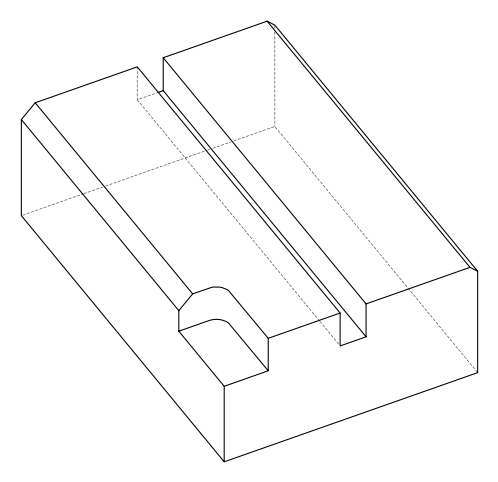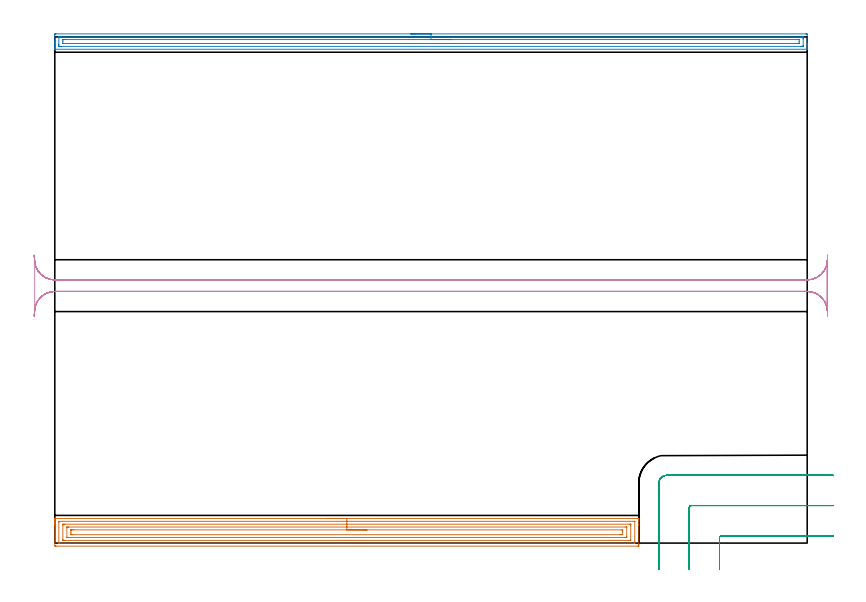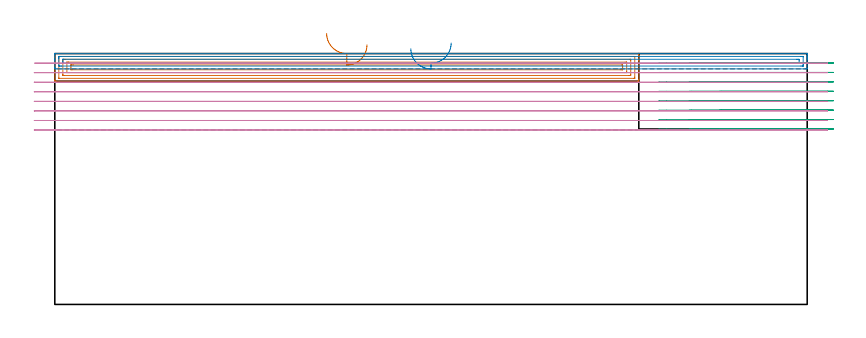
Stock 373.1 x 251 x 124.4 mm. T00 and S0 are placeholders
(PLAN: 4 operations, 1 tool changes, 40.1 min)
(1 AREA_MILL | FG_CHAMFER_SURFACE | UGT0205_001 | 11.88 min | 27828 mm3)
(2 AREA_MILL_1 | FG_CHAMFER_SURFACE_1 | UGT0205_001 | 9.16 min | 10780 mm3)
(3 MILL_CORNER_NOTCH_RECTANGULAR | CORNER_NOTCH_RECTANGULAR | UGT0201_094 | Follow Part, ap 5, ae 75% | 5.53 min | 133988 mm3)
(4 MILL_RECTANGULAR_SLOT | SLOT_RECTANGULAR | UGT0201_094 | Follow Part, ap 5, ae 75% | 13.56 min | 363402 mm3)
(TOOL UGT0205_001 | Chamfer Mill 20 x 3 x 45 deg. | D20 FL50 Z2)
(TOOL UGT0201_094 | End mill 20 mm | D20 FL38 Z4)
(OP 1 AREA_MILL)
G17 G21 G94 G90
T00 M6
G54
G17 G0 G90 X134.8 Y12.2 S1061 M3
G43 Z134.4 H0
G94 G1 X134.838 Z133.528 F250.
X134.952 Z132.663
X135.141 Z131.812
X135.403 Z130.98
X135.737 Z130.174
X136.14 Z129.4
X136.609 Z128.664
X137.14 Z127.972
X137.729 Z127.329
X138.372 Z126.739
X139.064 Z126.208
X139.8 Z125.74
X140.574 Z125.337
X141.38 Z125.003
X142.212 Z124.741
X143.064 Z124.552
X143.928 Z124.438
X144.8 Z124.4
X289.436
X289.59 Y12.197 Z124.388
X289.593 Y12.145 Z124.336
X289.6 Y11.756 Z123.955
Y11.36 Z123.559
Y10.704 Z122.899
Y9.484 Z121.681
Y8.919 Z121.114
Y-0.614 Z111.583
X289.598 Y-0.896 Z111.301
X289.593 Y-1.492 Z110.706
X289.587 Y-1.494 Z110.704
X288.989 Y-1.5 Z110.7
X0.611
X0.318 Y-1.497 Z110.702
X0.01 Y-1.492 Z110.706
X0. Y-1.178 Z111.019
Y8.919 Z121.114
Y9.484 Z121.681
Y9.812 Z122.008
Y10.376 Z122.572
Y10.704 Z122.899
Y11.36 Z123.559
Y11.756 Z123.956
X0.008 Y12.145 Z124.336
X0.01 Y12.197 Z124.388
X0.164 Y12.2 Z124.4
X144.8
Y10.786 Z122.986
X287.286
X287.449 Y10.784 Z122.984
X287.558 Y10.781 Z122.981
X287.591 Y10.779 Z122.979
X287.594 Y10.776 Z122.976
X287.597 Y10.76 Z122.96
X287.599 Y10.704 Z122.904
X287.6 Y0.493 Z112.693
X287.596 Y-0.004 Z112.196
X287.594 Y-0.053 Z112.147
X287.591 Y-0.072 Z112.128
X287.53 Y-0.079 Z112.121
X287.367 Y-0.084 Z112.116
X287.285 Y-0.085 Z112.115
X2.314 Y-0.086 Z112.114
X2.151 Y-0.084 Z112.116
X2.042 Y-0.081 Z112.119
X2.009 Y-0.079 Z112.121
X2.006 Y-0.076 Z112.124
X2.003 Y-0.06 Z112.14
X2.001 Y-0.004 Z112.196
X2. Y10.207 Z122.407
X2.004 Y10.704 Z122.904
X2.007 Y10.753 Z122.953
X2.009 Y10.772 Z122.972
X2.07 Y10.779 Z122.979
X2.233 Y10.784 Z122.984
X2.315 Y10.785 Z122.985
X144.8 Y10.786 Z122.986
Y9.371 Z121.571
X284.966
X285.418 Y9.369 Z121.569
X285.568 Y9.367 Z121.567
X285.586 Y9.365 Z121.565
X285.591 Y9.318 Z121.518
X285.597 Y9.222 Z121.422
X285.599 Y9.101 Z121.301
X285.6 Y8.919 Z121.119
X285.599 Y1.781 Z113.981
X285.598 Y1.601 Z113.801
X285.59 Y1.418 Z113.618
X285.579 Y1.335 Z113.535
X285.531 Y1.333 Z113.533
X285.418 Y1.33 Z113.53
X284.978 Y1.329 Z113.529
X284.525 Y1.328 Z113.528
X4.634 Y1.329 Z113.529
X4.182 Y1.331 Z113.531
X4.032 Y1.333 Z113.533
X4.014 Y1.335 Z113.535
X4.009 Y1.382 Z113.582
X4.003 Y1.478 Z113.678
X4.001 Y1.599 Z113.799
X4. Y1.781 Z113.981
X4.001 Y8.919 Z121.119
X4.002 Y9.099 Z121.299
X4.01 Y9.282 Z121.482
X4.021 Y9.365 Z121.565
X4.069 Y9.367 Z121.567
X4.182 Y9.37 Z121.57
X4.622 Y9.371 Z121.571
X5.075
X144.8
Y7.957 Z120.157
X282.81
X283.567 Y7.952 Z120.152
X283.584 Y7.951 Z120.151
X283.59 Y7.938 Z120.138
X283.595 Y7.888 Z120.088
X283.599 Y7.785 Z119.985
X283.6 Y3.135 Z115.335
X283.599 Y2.921 Z115.121
X283.595 Y2.813 Z115.013
X283.59 Y2.761 Z114.961
X283.583 Y2.749 Z114.949
X283.559 Y2.747 Z114.947
X282.74 Y2.743 Z114.943
X282.67
X6.79
X6.033 Y2.748 Z114.948
X6.016 Y2.749 Z114.949
X6.01 Y2.762 Z114.962
X6.005 Y2.812 Z115.012
X6.001 Y2.915 Z115.115
X6. Y7.564 Z119.764
X6.001 Y7.779 Z119.979
X6.005 Y7.887 Z120.087
X6.01 Y7.939 Z120.139
X6.017 Y7.951 Z120.151
X6.041 Y7.953 Z120.153
X6.86 Y7.957 Z120.157
X6.93
X144.8
Y6.543 Z118.743
X280.954 Y6.542 Z118.742
X281.55 Y6.539 Z118.739
X281.58 Y6.536 Z118.736
X281.59 Y6.53 Z118.73
X281.596 Y6.493 Z118.693
X281.599 Y6.242 Z118.442
X281.6 Y5.597 Z117.797
X281.599 Y4.296 Z116.496
X281.596 Y4.216 Z116.416
X281.591 Y4.177 Z116.377
X281.588 Y4.164 Z116.364
X281.555 Y4.163 Z116.363
X281.254 Y4.158 Z116.358
X280.954 Y4.157 Z116.357
X280.362
X8.646 Y4.158 Z116.358
X8.05 Y4.161 Z116.361
X8.02 Y4.164 Z116.364
X8.01 Y4.17 Z116.37
X8.004 Y4.207 Z116.407
X8.001 Y4.458 Z116.658
X8. Y5.103 Z117.303
X8.001 Y6.404 Z118.604
X8.004 Y6.484 Z118.684
X8.009 Y6.523 Z118.723
X8.012 Y6.536 Z118.736
X8.045 Y6.537 Z118.737
X8.346 Y6.542 Z118.742
X8.646 Y6.543 Z118.743
X9.238
X144.8
X145.672 Z118.781
X146.537 Z118.895
X147.388 Z119.084
X148.22 Z119.346
X149.026 Z119.68
X149.8 Z120.083
X150.536 Z120.552
X151.228 Z121.083
X151.871 Z121.672
X152.46 Z122.315
X152.992 Z123.007
X153.46 Z123.743
X153.863 Z124.517
X154.197 Z125.323
X154.459 Z126.155
X154.648 Z127.007
X154.762 Z127.872
X154.8 Z128.743
G0 Z134.4
M5
M2
(OP 2 AREA_MILL_1)
G17 G21 G94 G90
T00 M6
G54
G17 G0 G90 X176.55 Y252.5 S1061 M3
G43 Z134.4 H0
Z126.8
G94 G1 X176.588 Z125.928 F250.
X176.702 Z125.064
X176.891 Z124.212
X177.153 Z123.38
X177.487 Z122.574
X177.89 Z121.8
X178.358 Z121.064
X178.89 Z120.372
X179.479 Z119.729
X180.122 Z119.14
X180.814 Z118.609
X181.55 Z118.14
X182.324 Z117.737
X183.13 Z117.403
X183.962 Z117.141
X184.813 Z116.952
X185.678 Z116.838
X186.55 Z116.8
X372.475
X372.794 Y252.498 Z116.801
X373.09 Y252.494 Z116.804
X373.1 Y252.186 Z117.111
Y247.828 Z121.466
Y247.305 Z121.992
Y246.957 Z122.339
Y246.433 Z122.863
Y246.085 Z123.209
Y245.39 Z123.91
Y245.15 Z124.149
X373.098 Y245.024 Z124.268
X373.09 Y244.903 Z124.388
X372.922 Y244.9 Z124.4
X0.178
X0.01 Y244.903 Z124.388
X0.002 Y245.024 Z124.268
X0. Y245.15 Z124.149
Y245.389 Z123.91
Y246.085 Z123.209
Y247.305 Z121.992
Y247.828 Z121.466
Y248.438 Z120.857
Y251.925 Z117.373
X0.003 Y252.186 Z117.111
X0.01 Y252.494 Z116.804
X0.306 Y252.498 Z116.801
X0.625 Y252.5 Z116.8
X186.55
Y251.086 Z118.214
X370.028
X370.687 Y251.085 Z118.215
X370.925 Y251.083 Z118.217
X371.044 Y251.079 Z118.221
X371.091 Y251.074 Z118.226
X371.093 Y251.048 Z118.252
X371.098 Y250.914 Z118.386
X371.1 Y250.443 Z118.857
Y250.04 Z119.26
X371.098 Y246.556 Z122.744
X371.094 Y246.42 Z122.88
X371.089 Y246.321 Z122.979
X371.016 Y246.32 Z122.98
X370.687 Y246.316 Z122.984
X370.452 Y246.315 Z122.985
X369.793 Y246.314 Z122.986
X3.072
X2.413 Y246.315 Z122.985
X2.175 Y246.317 Z122.983
X2.056 Y246.321 Z122.979
X2.009 Y246.326 Z122.974
X2.007 Y246.352 Z122.948
X2.002 Y246.486 Z122.814
X2. Y246.957 Z122.343
Y247.36 Z121.94
X2.002 Y250.844 Z118.456
X2.006 Y250.98 Z118.32
X2.011 Y251.079 Z118.221
X2.084 Y251.08 Z118.22
X2.413 Y251.084 Z118.216
X2.648 Y251.085 Z118.215
X3.307 Y251.086 Z118.214
X186.55
Y249.672 Z119.628
X368.899 Y249.671 Z119.629
X369.002 Y249.67 Z119.63
X369.069 Y249.667 Z119.633
X369.088 Y249.664 Z119.636
X369.091 Y249.659 Z119.641
X369.096 Y249.637 Z119.663
X369.099 Y249.572 Z119.728
Y248.505 Z120.795
X369.092 Y247.828 Z121.472
X369.09 Y247.737 Z121.563
X368.998 Y247.733 Z121.567
X368.899 Y247.731 Z121.569
X368.108 Y247.729 Z121.571
X368.005 Y247.728 Z121.572
X4.201 Y247.729 Z121.571
X4.098 Y247.73 Z121.57
X4.031 Y247.733 Z121.567
X4.012 Y247.736 Z121.564
X4.009 Y247.741 Z121.559
X4.004 Y247.763 Z121.537
X4.001 Y247.828 Z121.472
Y248.895 Z120.405
X4.008 Y249.572 Z119.728
X4.01 Y249.663 Z119.637
X4.102 Y249.667 Z119.633
X4.201 Y249.669 Z119.631
X4.992 Y249.671 Z119.629
X5.095 Y249.672 Z119.628
X186.55
X187.422 Z119.667
X188.286 Z119.78
X189.138 Z119.969
X189.97 Z120.232
X190.776 Z120.565
X191.55 Z120.968
X192.286 Z121.437
X192.978 Z121.968
X193.621 Z122.557
X194.21 Z123.201
X194.741 Z123.893
X195.21 Z124.628
X195.613 Z125.402
X195.947 Z126.208
X196.209 Z127.04
X196.398 Z127.892
X196.512 Z128.757
X196.55 Z129.628
G0 Z134.4
M5
M2
(OP 3 MILL_CORNER_NOTCH_RECTANGULAR)
G17 G21 G94 G90
T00 M6
G54
G17 G0 G90 X386.1 Y3.6 S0 M3
G43 Z134.4 H0
Z119.725
G94 G1 X383.1 F250.
X330.595 F500.
G3 X329.6 Y2.605 R1.
G1 Y-10.
Y-13. F250.
G0 Z134.4
X386.1 Y18.6
Z119.725
G1 X383.1
X315.596 F500.
G3 X314.6 Y17.605 R1.
G1 Y-10.
Y-13. F250.
G0 Z134.4
X386.1 Y33.6
Z119.725
G1 X383.1
X303.4 F500.
G3 X299.6 Y29.8 R3.8
G1 Y-10.
Y-13. F250.
G0 Z134.4
X386.1 Y3.6
Z115.05
G1 X383.1
X330.595 F500.
G3 X329.6 Y2.605 R1.
G1 Y-10.
Y-13. F250.
G0 Z134.4
X386.1 Y18.6
Z115.05
G1 X383.1
X315.595 F500.
G3 X314.6 Y17.605 R1.
G1 Y-10.
Y-13. F250.
G0 Z134.4
X386.1 Y33.6
Z115.05
G1 X383.1
X303.4 F500.
G3 X299.6 Y29.8 R3.8
G1 Y-10.
Y-13. F250.
G0 Z134.4
X386.1 Y3.6
Z110.375
G1 X383.1
X330.595 F500.
G3 X329.6 Y2.605 R1.
G1 Y-10.
Y-13. F250.
G0 Z134.4
X386.1 Y18.6
Z110.375
G1 X383.1
X315.595 F500.
G3 X314.6 Y17.605 R1.
G1 Y-10.
Y-13. F250.
G0 Z134.4
X386.1 Y33.6
Z110.375
G1 X383.1
X303.4 F500.
G3 X299.6 Y29.8 R3.8
G1 Y-10.
Y-13. F250.
G0 Z134.4
X386.1 Y3.6
Z105.7
G1 X383.1
X330.595 F500.
G3 X329.6 Y2.605 R1.
G1 Y-10.
Y-13. F250.
G0 Z134.4
X386.1 Y18.6
Z105.7
G1 X383.1
X315.595 F500.
G3 X314.6 Y17.605 R1.
G1 Y-10.
Y-13. F250.
G0 Z134.4
X386.1 Y33.6
Z105.7
G1 X383.1
X303.4 F500.
G3 X299.6 Y29.8 R3.8
G1 Y-10.
Y-13. F250.
G0 Z134.4
X386.1 Y3.6
Z101.025
G1 X383.1
X330.595 F500.
G3 X329.6 Y2.605 R1.
G1 Y-10.
Y-13. F250.
G0 Z134.4
X386.1 Y18.6
Z101.025
G1 X383.1
X315.596 F500.
G3 X314.6 Y17.605 R1.
G1 Y-10.
Y-13. F250.
G0 Z134.4
X386.1 Y33.6
Z101.025
G1 X383.1
X303.4 F500.
G3 X299.6 Y29.8 R3.8
G1 Y-10.
Y-13. F250.
G0 Z134.4
X386.1 Y3.6
Z96.35
G1 X383.1
X330.595 F500.
G3 X329.6 Y2.605 R1.
G1 Y-10.
Y-13. F250.
G0 Z134.4
X386.1 Y18.6
Z96.35
G1 X383.1
X315.596 F500.
G3 X314.6 Y17.605 R1.
G1 Y-10.
Y-13. F250.
G0 Z134.4
X386.1 Y33.6
Z96.35
G1 X383.1
X303.4 F500.
G3 X299.6 Y29.8 R3.8
G1 Y-10.
Y-13. F250.
G0 Z134.4
X386.1 Y3.6
Z91.675
G1 X383.1
X330.595 F500.
G3 X329.6 Y2.605 R1.
G1 Y-10.
Y-13. F250.
G0 Z134.4
X386.1 Y18.6
Z91.675
G1 X383.1
X315.596 F500.
G3 X314.6 Y17.605 R1.
G1 Y-10.
Y-13. F250.
G0 Z134.4
X386.1 Y33.6
Z91.675
G1 X383.1
X303.4 F500.
G3 X299.6 Y29.8 R3.8
G1 Y-10.
Y-13. F250.
G0 Z134.4
X386.1 Y3.6
Z87.
G1 X383.1
X330.595 F500.
G3 X329.6 Y2.605 R1.
G1 Y-10.
Y-13. F250.
G0 Z134.4
X386.1 Y18.6
Z87.
G1 X383.1
X315.596 F500.
G3 X314.6 Y17.605 R1.
G1 Y-10.
Y-13. F250.
G0 Z134.4
X386.1 Y33.6
Z87.
G1 X383.1
X303.4 F500.
G3 X299.6 Y29.8 R3.8
G1 Y-10.
Y-13. F250.
G0 Z134.4
M5
M2
(OP 4 MILL_RECTANGULAR_SLOT)
G17 G21 G94 G90
T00 M6
G54
G17 G0 G90 X383.224 Y143.05 S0 M3
G43 Z134.4 H0
Z119.662
G94 G1 X383.09 Y140.053 F250.
G2 X373.1 Y130.5 R10. F500.
G1 X0.
G2 X-9.99 Y140.053 R10.
G1 Y115.247
G2 X0. Y124.8 R10.
G1 X373.1
G2 X383.09 Y115.247 R10.
G1 X383.224 Y112.25 F250.
G0 Z134.4
X-10.202 Y112.583
Z114.925
G1 X-9.97 Y115.574
G2 X0. Y124.8 R10. F500.
G1 X373.1
G2 X383.09 Y115.247 R10.
G1 X383.1
Y140.053
X383.09
G2 X373.1 Y130.5 R10.
G1 X0.
G2 X-9.97 Y139.726 R10.
G1 X-10.202 Y142.717 F250.
G0 Y112.583 Z110.187
G1 X-9.97 Y115.574
G2 X0. Y124.8 R10. F500.
G1 X373.1
G2 X383.09 Y115.247 R10.
G1 X383.1
Y140.053
X383.09
G2 X373.1 Y130.5 R10.
G1 X0.
G2 X-9.97 Y139.726 R10.
G1 X-10.202 Y142.717 F250.
G0 Y112.583 Z105.45
G1 X-9.97 Y115.574
G2 X0. Y124.8 R10. F500.
G1 X373.1
G2 X383.09 Y115.247 R10.
G1 X383.1
Y140.053
X383.09
G2 X373.1 Y130.5 R10.
G1 X0.
G2 X-9.97 Y139.726 R10.
G1 X-10.202 Y142.717 F250.
G0 Y112.583 Z100.712
G1 X-9.97 Y115.574
G2 X0. Y124.8 R10. F500.
G1 X373.1
G2 X383.09 Y115.247 R10.
G1 X383.1
Y140.053
X383.09
G2 X373.1 Y130.5 R10.
G1 X0.
G2 X-9.97 Y139.726 R10.
G1 X-10.202 Y142.717 F250.
G0 Y112.583 Z95.975
G1 X-9.97 Y115.574
G2 X0. Y124.8 R10. F500.
G1 X373.1
G2 X383.09 Y115.247 R10.
G1 X383.1
Y140.053
X383.09
G2 X373.1 Y130.5 R10.
G1 X0.
G2 X-9.97 Y139.726 R10.
G1 X-10.202 Y142.717 F250.
G0 Y112.583 Z91.237
G1 X-9.97 Y115.574
G2 X0. Y124.8 R10. F500.
G1 X373.1
G2 X383.09 Y115.247 R10.
G1 X383.1
Y140.053
X383.09
G2 X373.1 Y130.5 R10.
G1 X0.
G2 X-9.97 Y139.726 R10.
G1 X-10.202 Y142.717 F250.
G0 Y112.583 Z86.5
G1 X-9.97 Y115.574
G2 X0. Y124.8 R10. F500.
G1 X373.1
G2 X383.09 Y115.247 R10.
G1 X383.1
Y140.053
X383.09
G2 X373.1 Y130.5 R10.
G1 X0.
G2 X-9.97 Y139.726 R10.
G1 X-10.202 Y142.717 F250.
G0 Z134.4
M5
M2
